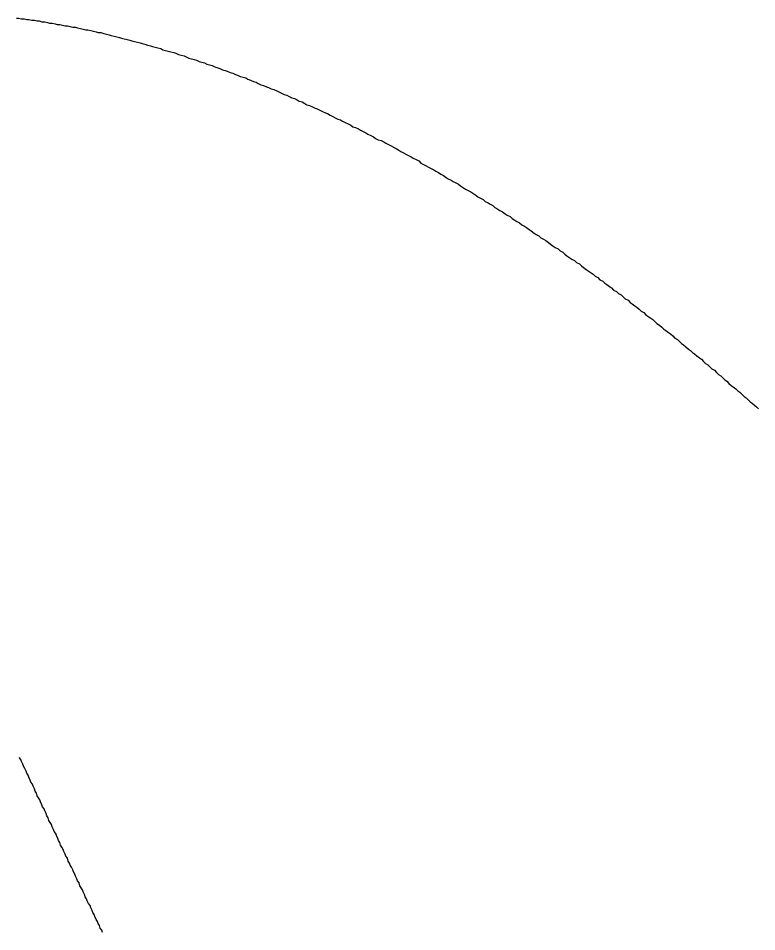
# Model space of a CAD drawing. Header units: millimetres. Extents: x 289 to 9778, y -894 to 6380.
# Drawn here: x 7136.43 to 7147.19, y 482.42 to 495.73 of the extents above; entities that cross this region are included whole.
import ezdxf

# ---------------------------------------------------------------- set-up
doc = ezdxf.new("R2010")
doc.units = ezdxf.units.MM

msp = doc.modelspace()

# ---------------------------------------------------------------- linework, layer by layer
for points in [[(7136.41, 495.728, 0), (7136.44, 495.728, 0), (7136.48, 495.718, 0), (7136.52, 495.718, 0), (7136.56, 495.708, 0), (7136.59, 495.708, 0), (7136.63, 495.698, 0), (7136.67, 495.698, 0), (7136.71, 495.688, 0), (7136.74, 495.688, 0), (7136.78, 495.678, 0), (7136.82, 495.678, 0), (7136.86, 495.668, 0), (7136.89, 495.658, 0), (7136.93, 495.658, 0), (7136.97, 495.648, 0), (7137, 495.638, 0), (7137.04, 495.638, 0), (7137.08, 495.628, 0), (7137.12, 495.618, 0), (7137.15, 495.618, 0), (7137.19, 495.608, 0), (7137.23, 495.598, 0), (7137.27, 495.598, 0), (7137.3, 495.588, 0), (7137.34, 495.578, 0), (7137.38, 495.568, 0), (7137.42, 495.558, 0), (7137.45, 495.558, 0), (7137.49, 495.548, 0), (7137.53, 495.538, 0), (7137.57, 495.528, 0), (7137.6, 495.518, 0), (7137.64, 495.518, 0), (7137.68, 495.508, 0), (7137.72, 495.498, 0), (7137.76, 495.488, 0), (7137.79, 495.478, 0), (7137.83, 495.468, 0), (7137.87, 495.458, 0), (7137.91, 495.448, 0), (7137.94, 495.438, 0), (7137.98, 495.428, 0), (7138.02, 495.418, 0), (7138.06, 495.408, 0), (7138.09, 495.398, 0), (7138.13, 495.388, 0), (7138.17, 495.378, 0), (7138.21, 495.368, 0), (7138.24, 495.358, 0), (7138.28, 495.348, 0), (7138.32, 495.338, 0), (7138.36, 495.328, 0), (7138.39, 495.318, 0), (7138.43, 495.308, 0), (7138.47, 495.298, 0), (7138.51, 495.288, 0), (7138.54, 495.268, 0), (7138.58, 495.258, 0), (7138.62, 495.248, 0), (7138.66, 495.238, 0), (7138.7, 495.228, 0), (7138.73, 495.218, 0), (7138.77, 495.198, 0), (7138.81, 495.188, 0), (7138.85, 495.178, 0), (7138.88, 495.168, 0), (7138.92, 495.148, 0), (7138.96, 495.138, 0), (7139, 495.128, 0), (7139.03, 495.118, 0), (7139.07, 495.098, 0), (7139.11, 495.088, 0), (7139.15, 495.078, 0), (7139.18, 495.058, 0), (7139.22, 495.048, 0), (7139.26, 495.038, 0), (7139.3, 495.018, 0), (7139.33, 495.008, 0), (7139.37, 494.998, 0), (7139.41, 494.978, 0), (7139.45, 494.968, 0), (7139.48, 494.958, 0), (7139.52, 494.938, 0), (7139.56, 494.928, 0), (7139.6, 494.908, 0), (7139.63, 494.898, 0), (7139.67, 494.878, 0), (7139.71, 494.868, 0), (7139.75, 494.858, 0), (7139.78, 494.838, 0), (7139.82, 494.828, 0), (7139.86, 494.808, 0), (7139.9, 494.798, 0), (7139.93, 494.778, 0), (7139.97, 494.758, 0), (7140.01, 494.748, 0), (7140.05, 494.728, 0), (7140.08, 494.718, 0), (7140.12, 494.698, 0), (7140.16, 494.688, 0), (7140.2, 494.668, 0), (7140.23, 494.658, 0), (7140.27, 494.638, 0), (7140.31, 494.618, 0), (7140.35, 494.608, 0), (7140.38, 494.588, 0), (7140.42, 494.568, 0), (7140.46, 494.558, 0), (7140.5, 494.538, 0), (7140.53, 494.518, 0), (7140.57, 494.508, 0), (7140.61, 494.488, 0), (7140.64, 494.468, 0), (7140.68, 494.458, 0), (7140.72, 494.438, 0), (7140.76, 494.418, 0), (7140.79, 494.408, 0), (7140.83, 494.388, 0), (7140.87, 494.368, 0), (7140.91, 494.348, 0), (7140.94, 494.338, 0), (7140.98, 494.318, 0), (7141.02, 494.298, 0), (7141.05, 494.278, 0), (7141.09, 494.258, 0), (7141.13, 494.248, 0), (7141.16, 494.228, 0), (7141.2, 494.208, 0), (7141.24, 494.188, 0), (7141.28, 494.168, 0), (7141.31, 494.148, 0), (7141.35, 494.138, 0), (7141.39, 494.118, 0), (7141.42, 494.098, 0), (7141.46, 494.078, 0), (7141.5, 494.058, 0), (7141.53, 494.038, 0), (7141.57, 494.018, 0), (7141.61, 493.998, 0), (7141.64, 493.978, 0), (7141.68, 493.958, 0), (7141.72, 493.948, 0), (7141.76, 493.928, 0), (7141.79, 493.908, 0), (7141.83, 493.888, 0), (7141.87, 493.868, 0), (7141.9, 493.848, 0), (7141.94, 493.828, 0), (7141.98, 493.808, 0), (7142.01, 493.788, 0), (7142.05, 493.768, 0), (7142.08, 493.748, 0), (7142.12, 493.728, 0), (7142.16, 493.708, 0), (7142.19, 493.688, 0), (7142.23, 493.668, 0), (7142.27, 493.648, 0), (7142.3, 493.618, 0), (7142.34, 493.598, 0), (7142.38, 493.578, 0), (7142.41, 493.558, 0), (7142.45, 493.538, 0), (7142.49, 493.518, 0), (7142.52, 493.498, 0), (7142.56, 493.478, 0), (7142.59, 493.458, 0), (7142.63, 493.438, 0), (7142.67, 493.408, 0), (7142.7, 493.388, 0), (7142.74, 493.368, 0), (7142.77, 493.348, 0), (7142.81, 493.328, 0), (7142.85, 493.308, 0), (7142.88, 493.288, 0), (7142.92, 493.258, 0), (7142.95, 493.238, 0), (7142.99, 493.218, 0), (7143.03, 493.198, 0), (7143.06, 493.178, 0), (7143.1, 493.148, 0), (7143.13, 493.128, 0), (7143.17, 493.108, 0), (7143.21, 493.088, 0), (7143.24, 493.058, 0), (7143.28, 493.038, 0), (7143.31, 493.018, 0), (7143.35, 492.998, 0), (7143.38, 492.968, 0), (7143.42, 492.948, 0), (7143.45, 492.928, 0), (7143.49, 492.908, 0), (7143.53, 492.878, 0), (7143.56, 492.858, 0), (7143.6, 492.838, 0), (7143.63, 492.808, 0), (7143.67, 492.788, 0), (7143.7, 492.768, 0), (7143.74, 492.748, 0), (7143.77, 492.718, 0), (7143.81, 492.698, 0), (7143.84, 492.678, 0), (7143.88, 492.648, 0), (7143.91, 492.628, 0), (7143.95, 492.598, 0), (7143.98, 492.578, 0), (7144.02, 492.558, 0), (7144.05, 492.528, 0), (7144.09, 492.508, 0), (7144.12, 492.488, 0), (7144.16, 492.458, 0), (7144.19, 492.438, 0), (7144.23, 492.408, 0), (7144.26, 492.388, 0), (7144.3, 492.368, 0), (7144.33, 492.338, 0), (7144.37, 492.318, 0), (7144.4, 492.288, 0), (7144.43, 492.268, 0), (7144.47, 492.238, 0), (7144.5, 492.218, 0), (7144.54, 492.198, 0), (7144.57, 492.168, 0), (7144.61, 492.148, 0), (7144.64, 492.118, 0), (7144.67, 492.098, 0), (7144.71, 492.068, 0), (7144.74, 492.048, 0), (7144.78, 492.018, 0), (7144.81, 491.998, 0), (7144.84, 491.968, 0), (7144.88, 491.948, 0), (7144.91, 491.918, 0), (7144.95, 491.898, 0), (7144.98, 491.868, 0), (7145.01, 491.848, 0), (7145.05, 491.818, 0), (7145.08, 491.798, 0), (7145.11, 491.768, 0), (7145.15, 491.748, 0), (7145.18, 491.718, 0), (7145.22, 491.698, 0), (7145.25, 491.668, 0), (7145.28, 491.638, 0), (7145.32, 491.618, 0), (7145.35, 491.588, 0), (7145.38, 491.568, 0), (7145.42, 491.538, 0), (7145.45, 491.518, 0), (7145.48, 491.488, 0), (7145.51, 491.458, 0), (7145.55, 491.438, 0), (7145.58, 491.408, 0), (7145.61, 491.388, 0), (7145.65, 491.358, 0), (7145.68, 491.338, 0), (7145.71, 491.308, 0), (7145.74, 491.278, 0), (7145.78, 491.258, 0), (7145.81, 491.228, 0), (7145.84, 491.198, 0), (7145.87, 491.178, 0), (7145.91, 491.148, 0), (7145.94, 491.128, 0), (7145.97, 491.098, 0), (7146, 491.068, 0), (7146.04, 491.048, 0), (7146.07, 491.018, 0), (7146.1, 490.988, 0), (7146.13, 490.968, 0), (7146.16, 490.938, 0), (7146.2, 490.908, 0), (7146.23, 490.888, 0), (7146.26, 490.858, 0), (7146.29, 490.838, 0), (7146.32, 490.808, 0), (7146.36, 490.778, 0), (7146.39, 490.758, 0), (7146.42, 490.728, 0), (7146.45, 490.698, 0), (7146.48, 490.678, 0), (7146.51, 490.648, 0), (7146.54, 490.618, 0), (7146.58, 490.598, 0), (7146.61, 490.568, 0), (7146.64, 490.538, 0), (7146.67, 490.518, 0), (7146.7, 490.488, 0), (7146.73, 490.458, 0), (7146.76, 490.438, 0), (7146.79, 490.408, 0), (7146.82, 490.378, 0), (7146.85, 490.358, 0), (7146.89, 490.328, 0), (7146.92, 490.298, 0), (7146.95, 490.278, 0), (7146.98, 490.248, 0), (7147.01, 490.218, 0), (7147.04, 490.198, 0), (7147.07, 490.168, 0), (7147.1, 490.138, 0), (7147.13, 490.118, 0), (7147.16, 490.088, 0), (7147.19, 490.068, 0), (7147.22, 490.038, 0)], [(7137.66, 482.408, 0), (7137.65, 482.438, 0), (7137.63, 482.468, 0), (7137.62, 482.508, 0), (7137.6, 482.538, 0), (7137.59, 482.568, 0), (7137.57, 482.598, 0), (7137.55, 482.638, 0), (7137.54, 482.668, 0), (7137.52, 482.698, 0), (7137.51, 482.728, 0), (7137.49, 482.768, 0), (7137.48, 482.798, 0), (7137.46, 482.828, 0), (7137.44, 482.868, 0), (7137.43, 482.898, 0), (7137.41, 482.928, 0), (7137.4, 482.958, 0), (7137.38, 482.998, 0), (7137.37, 483.028, 0), (7137.35, 483.058, 0), (7137.33, 483.088, 0), (7137.32, 483.128, 0), (7137.3, 483.158, 0), (7137.29, 483.188, 0), (7137.27, 483.228, 0), (7137.26, 483.258, 0), (7137.24, 483.288, 0), (7137.23, 483.318, 0), (7137.21, 483.358, 0), (7137.19, 483.388, 0), (7137.18, 483.418, 0), (7137.16, 483.448, 0), (7137.15, 483.488, 0), (7137.13, 483.518, 0), (7137.12, 483.548, 0), (7137.1, 483.588, 0), (7137.09, 483.618, 0), (7137.07, 483.648, 0), (7137.05, 483.678, 0), (7137.04, 483.718, 0), (7137.02, 483.748, 0), (7137.01, 483.778, 0), (7136.99, 483.818, 0), (7136.98, 483.848, 0), (7136.96, 483.878, 0), (7136.95, 483.908, 0), (7136.93, 483.948, 0), (7136.92, 483.978, 0), (7136.9, 484.008, 0), (7136.88, 484.038, 0), (7136.87, 484.078, 0), (7136.85, 484.108, 0), (7136.84, 484.138, 0), (7136.82, 484.178, 0), (7136.81, 484.208, 0), (7136.79, 484.238, 0), (7136.78, 484.268, 0), (7136.76, 484.308, 0), (7136.75, 484.338, 0), (7136.73, 484.368, 0), (7136.71, 484.398, 0), (7136.7, 484.438, 0), (7136.68, 484.468, 0), (7136.67, 484.498, 0), (7136.65, 484.538, 0), (7136.64, 484.568, 0), (7136.62, 484.598, 0), (7136.61, 484.628, 0), (7136.59, 484.668, 0), (7136.58, 484.698, 0), (7136.56, 484.728, 0), (7136.55, 484.758, 0), (7136.53, 484.798, 0), (7136.51, 484.828, 0), (7136.5, 484.858, 0), (7136.48, 484.898, 0), (7136.47, 484.928, 0), (7136.45, 484.958, 0)]]:
    msp.add_polyline3d(points)

doc.saveas('drawing.dxf')
